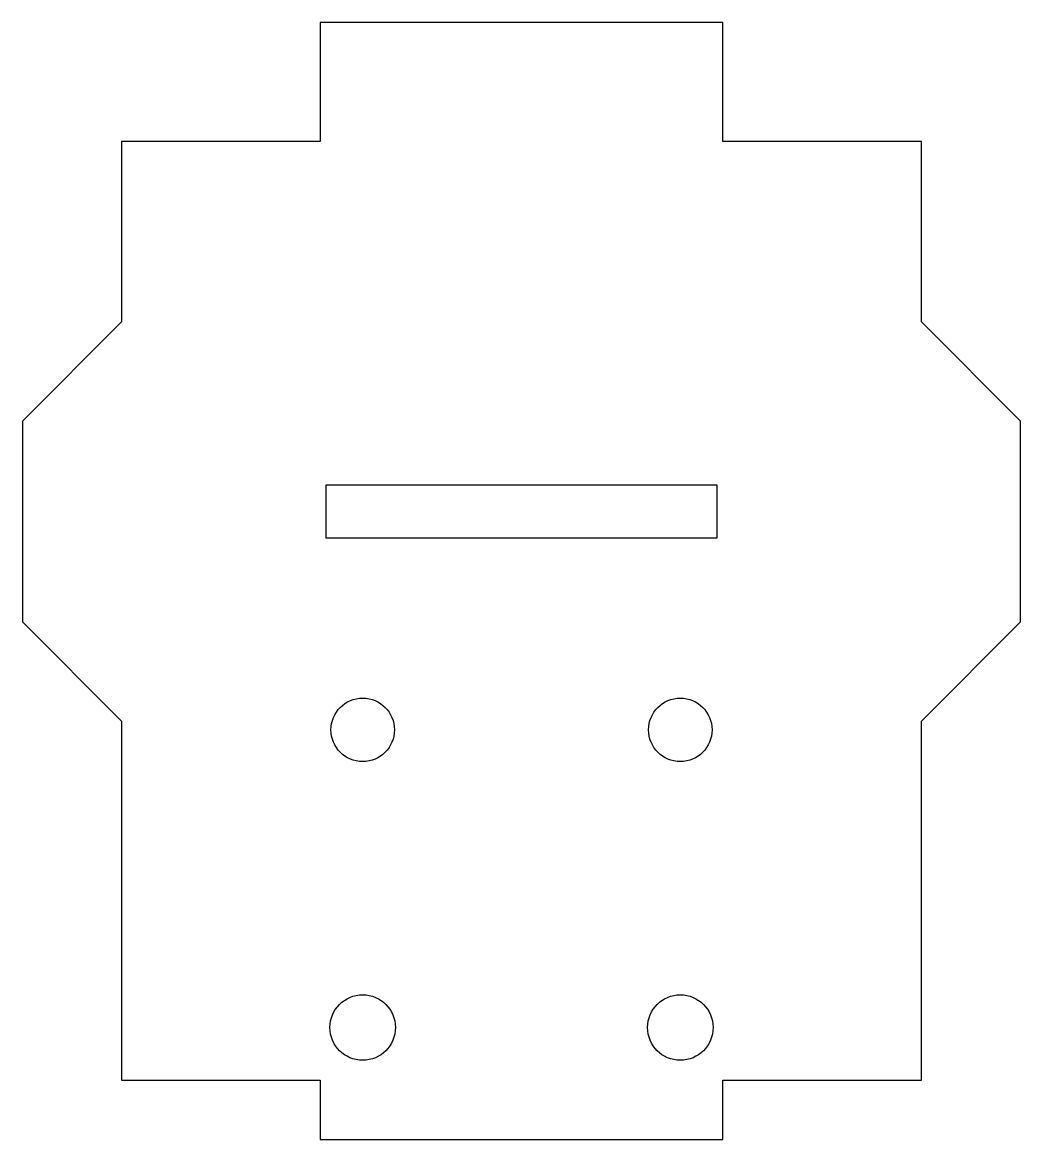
# Model space of a CAD drawing. Header units: millimetres. Extents: x -25.1 to 25.1, y -3.1 to 53.1.
import ezdxf

# ---------------------------------------------------------------- set-up
doc = ezdxf.new("R2010")
doc.units = ezdxf.units.MM
doc.layers.add('CUTOUTS', color=1, linetype='CONTINUOUS')
doc.layers.add('PERIMETER', color=5, linetype='CONTINUOUS')

msp = doc.modelspace()

# ---------------------------------------------------------------- linework, layer by layer
at = {"layer": 'CUTOUTS'}
msp.add_lwpolyline([(-9.85, 27.15), (-9.85, 29.85), (9.85, 29.85), (9.85, 27.15)], close=True, dxfattribs=at)
for centre, radius in [((-8, 17.5), 1.6), ((8, 17.5), 1.6), ((-8, 2.5), 1.65), ((8, 2.5), 1.65)]:
    msp.add_circle(centre, radius, dxfattribs=at)
at = {"layer": 'PERIMETER'}
msp.add_lwpolyline([(20.15, 47.15), (10.15, 47.15), (10.15, 53.15), (-10.15, 53.15), (-10.15, 47.15), (-20.15, 47.15), (-20.15, 38.062), (-25.15, 33.062), (-25.15, 22.938), (-20.15, 17.938), (-20.15, -0.15), (-10.15, -0.15), (-10.15, -3.15), (10.15, -3.15), (10.15, -0.15), (20.15, -0.15), (20.15, 17.938), (25.15, 22.938), (25.15, 33.062), (20.15, 38.062)], close=True, dxfattribs=at)

doc.saveas('drawing.dxf')
